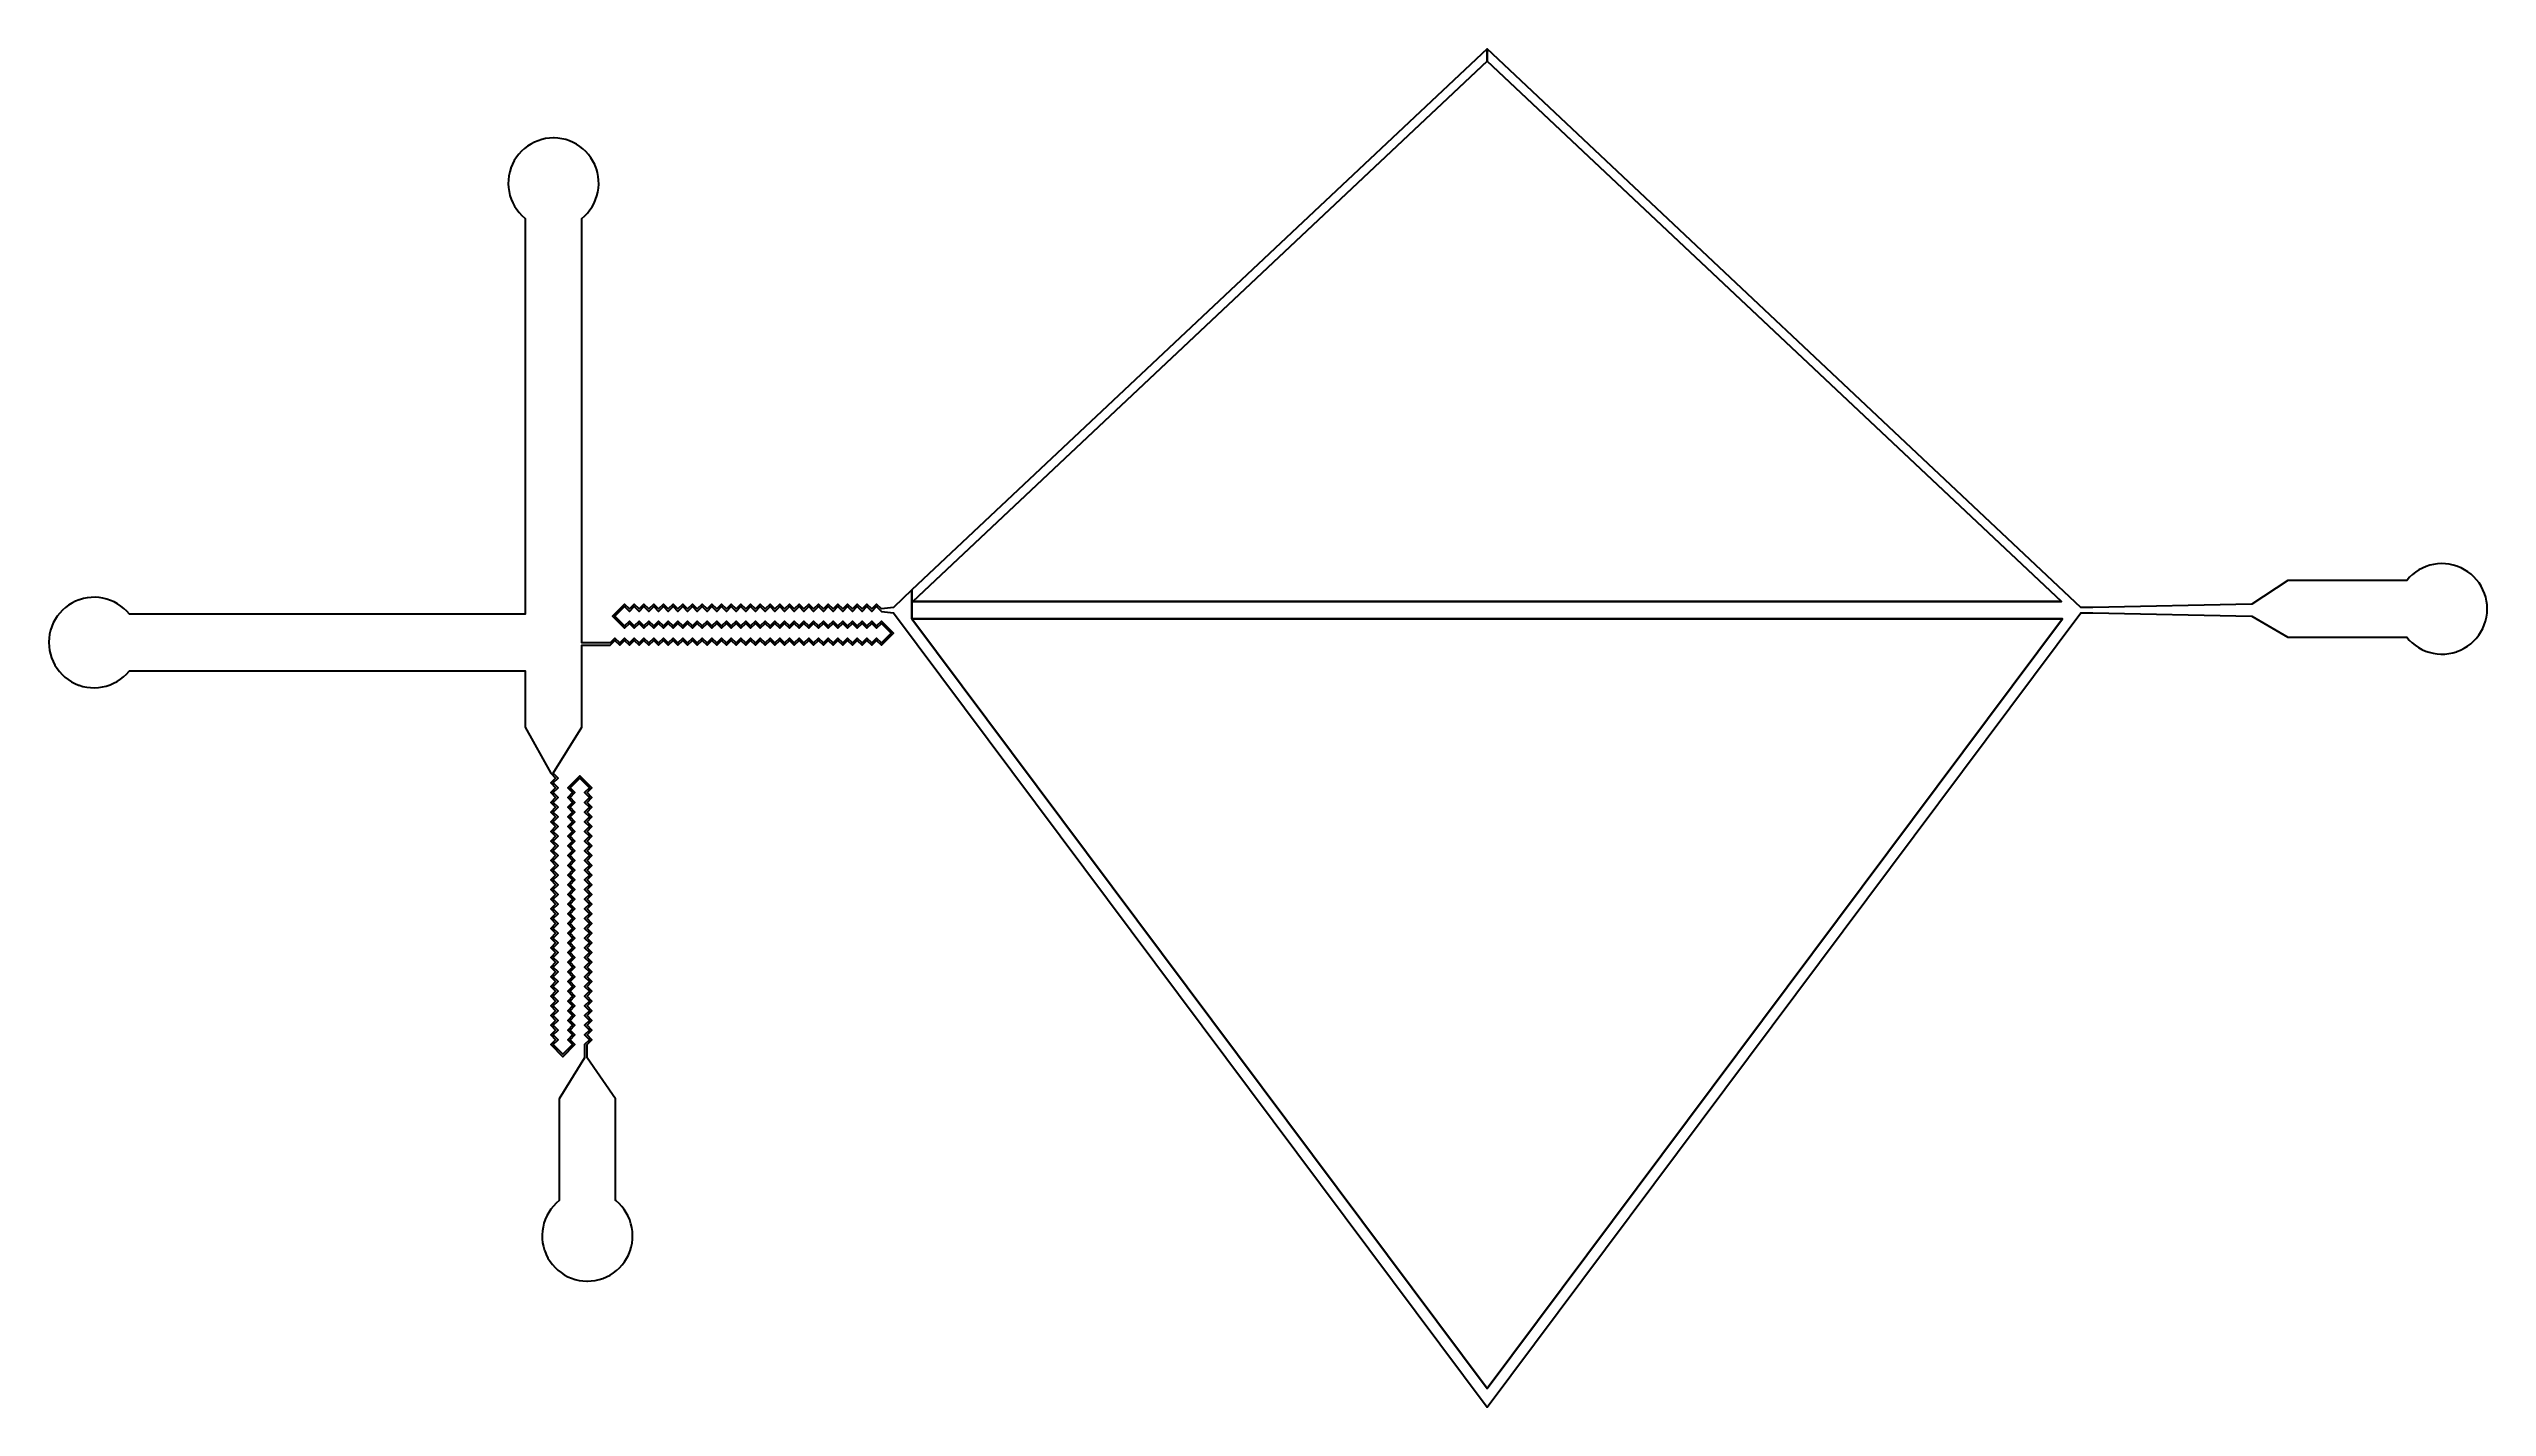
# Model space of a CAD drawing. Extents: x -10541 to 32578, y -13516 to 10512.
import ezdxf

# ---------------------------------------------------------------- set-up
doc = ezdxf.new("R2010")
doc.units = 13
doc.layers.add('layer_10', color=111, linetype='CONTINUOUS')
doc.layers.add('layer_7', color=143, linetype='CONTINUOUS')

msp = doc.modelspace()

# ---------------------------------------------------------------- linework, layer by layer
at = {"layer": 'layer_10'}
msp.add_lwpolyline([(14894, 10295.313), (25050.791, 737.268), (4737.209, 737.268), (14894, 10295.313), (14894, 10512.3), (4722.243, 940.17), (4722.243, 426.293), (25065.757, 426.293), (14894, -13183.246), (4722.243, 426.293), (4722.243, 940.17), (4394, 631.278), (4184, 602.993), (4098.286, 688.708), (4012.571, 602.993), (3926.857, 688.708), (3841.143, 602.993), (3755.429, 688.708), (3669.714, 602.993), (3584, 688.708), (3498.286, 602.993), (3412.572, 688.708), (3326.857, 602.993), (3241.143, 688.708), (3155.429, 602.993), (3069.714, 688.708), (2984, 602.993), (2898.286, 688.708), (2812.572, 602.993), (2726.857, 688.708), (2641.143, 602.993), (2555.429, 688.708), (2469.714, 602.993), (2384, 688.708), (2298.286, 602.993), (2212.572, 688.708), (2126.857, 602.993), (2041.143, 688.708), (1955.429, 602.993), (1869.715, 688.708), (1784, 602.993), (1698.286, 688.708), (1612.572, 602.993), (1526.857, 688.708), (1441.143, 602.993), (1355.429, 688.708), (1269.715, 602.993), (1184, 688.708), (1098.286, 602.993), (1012.572, 688.708), (926.857, 602.993), (841.143, 688.708), (755.429, 602.993), (669.715, 688.708), (584, 602.993), (498.286, 688.708), (412.572, 602.993), (326.858, 688.708), (241.143, 602.993), (155.429, 688.708), (69.715, 602.993), (-16, 688.708), (-101.714, 602.993), (-187.428, 688.708), (-273.142, 602.993), (-358.857, 688.708), (-572.712, 474.853), (-358.857, 260.998), (-273.142, 346.712), (-187.428, 260.998), (-101.714, 346.712), (-16, 260.998), (69.715, 346.712), (155.429, 260.998), (241.143, 346.712), (326.858, 260.998), (412.572, 346.712), (498.286, 260.998), (584, 346.712), (669.715, 260.998), (755.429, 346.712), (841.143, 260.998), (926.857, 346.712), (1012.572, 260.998), (1098.286, 346.712), (1184, 260.998), (1269.715, 346.712), (1355.429, 260.998), (1441.143, 346.712), (1526.857, 260.998), (1612.572, 346.712), (1698.286, 260.998), (1784, 346.712), (1869.715, 260.998), (1955.429, 346.712), (2041.143, 260.998), (2126.857, 346.712), (2212.572, 260.998), (2298.286, 346.712), (2384, 260.998), (2469.714, 346.712), (2555.429, 260.998), (2641.143, 346.712), (2726.857, 260.998), (2812.572, 346.712), (2898.286, 260.998), (2984, 346.712), (3069.714, 260.998), (3155.429, 346.712), (3241.143, 260.998), (3326.857, 346.712), (3412.572, 260.998), (3498.286, 346.712), (3584, 260.998), (3669.714, 346.712), (3755.429, 260.998), (3841.143, 346.712), (3926.857, 260.998), (4012.571, 346.712), (4098.286, 260.998), (4184, 346.712), (4355.429, 175.283), (4184, 3.855), (4098.286, 89.569), (4012.571, 3.855), (3926.857, 89.569), (3841.143, 3.855), (3755.429, 89.569), (3669.714, 3.855), (3584, 89.569), (3498.286, 3.855), (3412.572, 89.569), (3326.857, 3.855), (3241.143, 89.569), (3155.429, 3.855), (3069.714, 89.569), (2984, 3.855), (2898.286, 89.569), (2812.572, 3.855), (2726.857, 89.569), (2641.143, 3.855), (2555.429, 89.569), (2469.714, 3.855), (2384, 89.569), (2298.286, 3.855), (2212.572, 89.569), (2126.857, 3.855), (2041.143, 89.569), (1955.429, 3.855), (1869.715, 89.569), (1784, 3.855), (1698.286, 89.569), (1612.572, 3.855), (1526.857, 89.569), (1441.143, 3.855), (1355.429, 89.569), (1269.715, 3.855), (1184, 89.569), (1098.286, 3.855), (1012.572, 89.569), (926.857, 3.855), (841.143, 89.569), (755.429, 3.855), (669.715, 89.569), (584, 3.855), (498.286, 89.569), (412.572, 3.855), (326.858, 89.569), (241.143, 3.855), (155.429, 89.569), (69.715, 3.855), (-16, 89.569), (-101.714, 3.855), (-187.428, 89.569), (-273.142, 3.855), (-358.857, 89.569), (-444.571, 3.855), (-530.285, 89.569), (-615.999, 3.855), (-1115.999, 3.855), (-1115.999, 7510), (-1063.473, 7555.954), (-1015.152, 7606.312), (-971.404, 7660.689), (-932.561, 7718.672), (-898.92, 7779.82), (-870.737, 7843.668), (-848.225, 7909.728), (-831.557, 7977.5), (-820.858, 8046.466), (-816.211, 8116.102), (-817.651, 8185.878), (-825.167, 8255.263), (-838.702, 8323.73), (-858.152, 8390.755), (-861.149, 8399.453), (-887.114, 8464.234), (-918.625, 8526.506), (-955.445, 8585.795), (-997.291, 8641.649), (-1043.846, 8693.643), (-1094.756, 8741.381), (-1149.633, 8784.501), (-1208.059, 8822.675), (-1269.589, 8855.61), (-1333.756, 8883.058), (-1400.071, 8904.808), (-1468.03, 8920.697), (-1537.114, 8930.601), (-1606.799, 8934.447), (-1615.999, 8934.5), (-1685.724, 8931.456), (-1754.918, 8922.346), (-1823.054, 8907.241), (-1889.615, 8886.254), (-1954.094, 8859.546), (-2015.999, 8827.32), (-2074.86, 8789.821), (-2130.229, 8747.335), (-2181.685, 8700.185), (-2228.835, 8648.73), (-2271.321, 8593.361), (-2308.82, 8534.5), (-2341.046, 8472.594), (-2367.753, 8408.116), (-2370.85, 8399.453), (-2391.07, 8332.655), (-2405.391, 8264.349), (-2413.704, 8195.055), (-2415.946, 8125.3), (-2412.101, 8055.615), (-2402.196, 7986.53), (-2386.308, 7918.572), (-2364.557, 7852.257), (-2337.11, 7788.09), (-2304.174, 7726.559), (-2266.001, 7668.133), (-2222.881, 7613.256), (-2175.142, 7562.346), (-2123.148, 7515.791), (-2116, 7510), (-2115.999, 510), (-9115.5, 510), (-9161.454, 562.526), (-9211.812, 610.847), (-9266.189, 654.595), (-9324.172, 693.438), (-9385.32, 727.079), (-9449.167, 755.263), (-9515.228, 777.774), (-9582.999, 794.443), (-9651.965, 805.142), (-9721.601, 809.789), (-9791.378, 808.349), (-9860.763, 800.833), (-9929.229, 787.298), (-9996.255, 767.848), (-10004.953, 764.851), (-10069.734, 738.886), (-10132.006, 707.374), (-10191.295, 670.555), (-10247.149, 628.708), (-10299.143, 582.153), (-10346.882, 531.243), (-10390.002, 476.367), (-10428.175, 417.94), (-10461.11, 356.41), (-10488.558, 292.242), (-10510.309, 225.927), (-10526.197, 157.969), (-10536.101, 88.884), (-10539.947, 19.199), (-10540, 10), (-10536.956, -59.725), (-10527.846, -128.919), (-10512.74, -197.055), (-10491.754, -263.616), (-10465.046, -328.095), (-10432.82, -390), (-10395.321, -448.862), (-10352.835, -504.231), (-10305.685, -555.686), (-10254.229, -602.836), (-10198.86, -645.322), (-10139.999, -682.821), (-10078.093, -715.047), (-10013.615, -741.755), (-10004.953, -744.851), (-9938.155, -765.071), (-9869.849, -779.392), (-9800.555, -787.705), (-9730.8, -789.947), (-9661.115, -786.101), (-9592.03, -776.196), (-9524.072, -760.308), (-9457.756, -738.558), (-9393.589, -711.11), (-9332.058, -678.174), (-9273.632, -640.001), (-9218.756, -596.881), (-9167.846, -549.142), (-9121.291, -497.148), (-9115.5, -490), (-2115.999, -490), (-2115.999, -1490), (-1664.571, -2302.688), (-1578.857, -2388.403), (-1664.571, -2474.117), (-1578.857, -2559.831), (-1664.571, -2645.545), (-1578.857, -2731.26), (-1664.571, -2816.974), (-1578.857, -2902.688), (-1664.571, -2988.403), (-1578.857, -3074.117), (-1664.571, -3159.831), (-1578.857, -3245.545), (-1664.571, -3331.26), (-1578.857, -3416.974), (-1664.571, -3502.688), (-1578.857, -3588.402), (-1664.571, -3674.117), (-1578.857, -3759.831), (-1664.571, -3845.545), (-1578.857, -3931.26), (-1664.571, -4016.974), (-1578.857, -4102.688), (-1664.571, -4188.402), (-1578.857, -4274.117), (-1664.571, -4359.831), (-1578.857, -4445.545), (-1664.571, -4531.259), (-1578.857, -4616.974), (-1664.571, -4702.688), (-1578.857, -4788.402), (-1664.571, -4874.117), (-1578.857, -4959.831), (-1664.571, -5045.545), (-1578.857, -5131.259), (-1664.571, -5216.974), (-1578.857, -5302.688), (-1664.571, -5388.402), (-1578.857, -5474.117), (-1664.571, -5559.831), (-1578.857, -5645.545), (-1664.571, -5731.259), (-1578.857, -5816.974), (-1664.571, -5902.688), (-1578.857, -5988.402), (-1664.571, -6074.116), (-1578.857, -6159.831), (-1664.571, -6245.545), (-1578.857, -6331.259), (-1664.571, -6416.974), (-1578.857, -6502.688), (-1664.571, -6588.402), (-1578.857, -6674.116), (-1664.571, -6759.831), (-1578.857, -6845.545), (-1664.571, -6931.259), (-1578.857, -7016.974), (-1664.571, -7102.688), (-1450.716, -7316.543), (-1236.861, -7102.688), (-1322.575, -7016.974), (-1236.861, -6931.259), (-1322.575, -6845.545), (-1236.861, -6759.831), (-1322.575, -6674.116), (-1236.861, -6588.402), (-1322.575, -6502.688), (-1236.861, -6416.974), (-1322.575, -6331.259), (-1236.861, -6245.545), (-1322.575, -6159.831), (-1236.861, -6074.116), (-1322.575, -5988.402), (-1236.861, -5902.688), (-1322.575, -5816.974), (-1236.861, -5731.259), (-1322.575, -5645.545), (-1236.861, -5559.831), (-1322.575, -5474.117), (-1236.861, -5388.402), (-1322.575, -5302.688), (-1236.861, -5216.974), (-1322.575, -5131.259), (-1236.861, -5045.545), (-1322.575, -4959.831), (-1236.861, -4874.117), (-1322.575, -4788.402), (-1236.861, -4702.688), (-1322.575, -4616.974), (-1236.861, -4531.259), (-1322.575, -4445.545), (-1236.861, -4359.831), (-1322.575, -4274.117), (-1236.861, -4188.402), (-1322.575, -4102.688), (-1236.861, -4016.974), (-1322.575, -3931.26), (-1236.861, -3845.545), (-1322.575, -3759.831), (-1236.861, -3674.117), (-1322.575, -3588.402), (-1236.861, -3502.688), (-1322.575, -3416.974), (-1236.861, -3331.26), (-1322.575, -3245.545), (-1236.861, -3159.831), (-1322.575, -3074.117), (-1236.861, -2988.403), (-1322.575, -2902.688), (-1236.861, -2816.974), (-1322.575, -2731.26), (-1236.861, -2645.545), (-1322.575, -2559.831), (-1151.147, -2388.403), (-979.718, -2559.831), (-1065.433, -2645.545), (-979.718, -2731.26), (-1065.433, -2816.974), (-979.718, -2902.688), (-1065.433, -2988.403), (-979.718, -3074.117), (-1065.433, -3159.831), (-979.718, -3245.545), (-1065.433, -3331.26), (-979.718, -3416.974), (-1065.433, -3502.688), (-979.718, -3588.402), (-1065.433, -3674.117), (-979.718, -3759.831), (-1065.433, -3845.545), (-979.718, -3931.26), (-1065.433, -4016.974), (-979.718, -4102.688), (-1065.433, -4188.402), (-979.718, -4274.117), (-1065.433, -4359.831), (-979.718, -4445.545), (-1065.433, -4531.259), (-979.718, -4616.974), (-1065.433, -4702.688), (-979.718, -4788.402), (-1065.433, -4874.117), (-979.718, -4959.831), (-1065.433, -5045.545), (-979.718, -5131.259), (-1065.433, -5216.974), (-979.718, -5302.688), (-1065.433, -5388.402), (-979.718, -5474.117), (-1065.433, -5559.831), (-979.718, -5645.545), (-1065.433, -5731.259), (-979.718, -5816.974), (-1065.433, -5902.688), (-979.718, -5988.402), (-1065.433, -6074.116), (-979.718, -6159.831), (-1065.433, -6245.545), (-979.718, -6331.259), (-1065.433, -6416.974), (-979.718, -6502.688), (-1065.433, -6588.402), (-979.718, -6674.116), (-1065.433, -6759.831), (-979.718, -6845.545), (-1065.433, -6931.259), (-979.718, -7016.974), (-1065.433, -7102.688), (-1065.433, -7336.426), (-1516.861, -8061.246), (-1516.861, -9861.246), (-1569.387, -9907.2), (-1617.708, -9957.558), (-1661.456, -10011.935), (-1700.299, -10069.918), (-1733.94, -10131.066), (-1762.124, -10194.914), (-1784.635, -10260.974), (-1801.304, -10328.746), (-1812.002, -10397.712), (-1816.649, -10467.348), (-1815.209, -10537.124), (-1807.694, -10606.51), (-1794.159, -10674.976), (-1774.709, -10742.002), (-1771.712, -10750.699), (-1745.747, -10815.48), (-1714.235, -10877.752), (-1677.416, -10937.041), (-1635.569, -10992.895), (-1589.014, -11044.889), (-1538.104, -11092.628), (-1483.227, -11135.748), (-1424.801, -11173.921), (-1363.27, -11206.857), (-1299.103, -11234.304), (-1232.788, -11256.055), (-1164.829, -11271.943), (-1095.744, -11281.847), (-1026.059, -11285.693), (-1016.861, -11285.746), (-947.136, -11282.702), (-877.942, -11273.592), (-809.806, -11258.487), (-743.245, -11237.5), (-678.766, -11210.792), (-616.861, -11178.566), (-557.999, -11141.067), (-502.63, -11098.581), (-451.175, -11051.431), (-404.025, -10999.975), (-361.539, -10944.606), (-324.04, -10885.745), (-291.814, -10823.84), (-265.107, -10759.361), (-262.01, -10750.699), (-241.79, -10683.901), (-227.469, -10615.595), (-219.156, -10546.301), (-216.914, -10476.546), (-220.76, -10406.861), (-230.664, -10337.777), (-246.552, -10269.818), (-268.303, -10203.503), (-295.751, -10139.336), (-328.686, -10077.805), (-366.859, -10019.379), (-409.979, -9964.502), (-457.718, -9913.593), (-509.712, -9867.037), (-516.861, -9861.246), (-516.861, -8061.246), (-1023.006, -7336.426), (-1023.006, -7102.688), (-937.292, -7016.974), (-1023.006, -6931.259), (-937.292, -6845.545), (-1023.006, -6759.831), (-937.292, -6674.116), (-1023.006, -6588.402), (-937.292, -6502.688), (-1023.006, -6416.974), (-937.292, -6331.259), (-1023.006, -6245.545), (-937.292, -6159.831), (-1023.006, -6074.116), (-937.292, -5988.402), (-1023.006, -5902.688), (-937.292, -5816.974), (-1023.006, -5731.259), (-937.292, -5645.545), (-1023.006, -5559.831), (-937.292, -5474.117), (-1023.006, -5388.402), (-937.292, -5302.688), (-1023.006, -5216.974), (-937.292, -5131.259), (-1023.006, -5045.545), (-937.292, -4959.831), (-1023.006, -4874.117), (-937.292, -4788.402), (-1023.006, -4702.688), (-937.292, -4616.974), (-1023.006, -4531.259), (-937.292, -4445.545), (-1023.006, -4359.831), (-937.292, -4274.117), (-1023.006, -4188.402), (-937.292, -4102.688), (-1023.006, -4016.974), (-937.292, -3931.26), (-1023.006, -3845.545), (-937.292, -3759.831), (-1023.006, -3674.117), (-937.292, -3588.402), (-1023.006, -3502.688), (-937.292, -3416.974), (-1023.006, -3331.26), (-937.292, -3245.545), (-1023.006, -3159.831), (-937.292, -3074.117), (-1023.006, -2988.403), (-937.292, -2902.688), (-1023.006, -2816.974), (-937.292, -2731.26), (-1023.006, -2645.545), (-937.292, -2559.831), (-1151.147, -2345.976), (-1365.002, -2559.831), (-1279.288, -2645.545), (-1365.002, -2731.26), (-1279.288, -2816.974), (-1365.002, -2902.688), (-1279.288, -2988.403), (-1365.002, -3074.117), (-1279.288, -3159.831), (-1365.002, -3245.545), (-1279.288, -3331.26), (-1365.002, -3416.974), (-1279.288, -3502.688), (-1365.002, -3588.402), (-1279.288, -3674.117), (-1365.002, -3759.831), (-1279.288, -3845.545), (-1365.002, -3931.26), (-1279.288, -4016.974), (-1365.002, -4102.688), (-1279.288, -4188.402), (-1365.002, -4274.117), (-1279.288, -4359.831), (-1365.002, -4445.545), (-1279.288, -4531.259), (-1365.002, -4616.974), (-1279.288, -4702.688), (-1365.002, -4788.402), (-1279.288, -4874.117), (-1365.002, -4959.831), (-1279.288, -5045.545), (-1365.002, -5131.259), (-1279.288, -5216.974), (-1365.002, -5302.688), (-1279.288, -5388.402), (-1365.002, -5474.117), (-1279.288, -5559.831), (-1365.002, -5645.545), (-1279.288, -5731.259), (-1365.002, -5816.974), (-1279.288, -5902.688), (-1365.002, -5988.402), (-1279.288, -6074.116), (-1365.002, -6159.831), (-1279.288, -6245.545), (-1365.002, -6331.259), (-1279.288, -6416.974), (-1365.002, -6502.688), (-1279.288, -6588.402), (-1365.002, -6674.116), (-1279.288, -6759.831), (-1365.002, -6845.545), (-1279.288, -6931.259), (-1365.002, -7016.974), (-1279.288, -7102.688), (-1450.716, -7274.116), (-1622.145, -7102.688), (-1536.43, -7016.974), (-1622.145, -6931.259), (-1536.43, -6845.545), (-1622.145, -6759.831), (-1536.43, -6674.116), (-1622.145, -6588.402), (-1536.43, -6502.688), (-1622.145, -6416.974), (-1536.43, -6331.259), (-1622.145, -6245.545), (-1536.43, -6159.831), (-1622.145, -6074.116), (-1536.43, -5988.402), (-1622.145, -5902.688), (-1536.43, -5816.974), (-1622.145, -5731.259), (-1536.43, -5645.545), (-1622.145, -5559.831), (-1536.43, -5474.117), (-1622.145, -5388.402), (-1536.43, -5302.688), (-1622.145, -5216.974), (-1536.43, -5131.259), (-1622.145, -5045.545), (-1536.43, -4959.831), (-1622.145, -4874.117), (-1536.43, -4788.402), (-1622.145, -4702.688), (-1536.43, -4616.974), (-1622.145, -4531.259), (-1536.43, -4445.545), (-1622.145, -4359.831), (-1536.43, -4274.117), (-1622.145, -4188.402), (-1536.43, -4102.688), (-1622.145, -4016.974), (-1536.43, -3931.26), (-1622.145, -3845.545), (-1536.43, -3759.831), (-1622.145, -3674.117), (-1536.43, -3588.402), (-1622.145, -3502.688), (-1536.43, -3416.974), (-1622.145, -3331.26), (-1536.43, -3245.545), (-1622.145, -3159.831), (-1536.43, -3074.117), (-1622.145, -2988.403), (-1536.43, -2902.688), (-1622.145, -2816.974), (-1536.43, -2731.26), (-1622.145, -2645.545), (-1536.43, -2559.831), (-1622.145, -2474.117), (-1536.43, -2388.403), (-1622.145, -2302.688), (-1115.999, -1490), (-1115.999, -38.572), (-615.999, -38.572), (-530.285, 47.143), (-444.571, -38.572), (-358.857, 47.143), (-273.142, -38.572), (-187.428, 47.143), (-101.714, -38.572), (-16, 47.143), (69.715, -38.572), (155.429, 47.143), (241.143, -38.572), (326.858, 47.143), (412.572, -38.572), (498.286, 47.143), (584, -38.572), (669.715, 47.143), (755.429, -38.572), (841.143, 47.143), (926.857, -38.572), (1012.572, 47.143), (1098.286, -38.572), (1184, 47.143), (1269.715, -38.572), (1355.429, 47.143), (1441.143, -38.572), (1526.857, 47.143), (1612.572, -38.572), (1698.286, 47.143), (1784, -38.572), (1869.715, 47.143), (1955.429, -38.572), (2041.143, 47.143), (2126.857, -38.572), (2212.572, 47.143), (2298.286, -38.572), (2384, 47.143), (2469.714, -38.572), (2555.429, 47.143), (2641.143, -38.572), (2726.857, 47.143), (2812.572, -38.572), (2898.286, 47.143), (2984, -38.572), (3069.714, 47.143), (3155.429, -38.572), (3241.143, 47.143), (3326.857, -38.572), (3412.572, 47.143), (3498.286, -38.572), (3584, 47.143), (3669.714, -38.572), (3755.429, 47.143), (3841.143, -38.572), (3926.857, 47.143), (4012.571, -38.572), (4098.286, 47.143), (4184, -38.572), (4397.855, 175.283), (4184, 389.138), (4098.286, 303.424), (4012.571, 389.138), (3926.857, 303.424), (3841.143, 389.138), (3755.429, 303.424), (3669.714, 389.138), (3584, 303.424), (3498.286, 389.138), (3412.572, 303.424), (3326.857, 389.138), (3241.143, 303.424), (3155.429, 389.138), (3069.714, 303.424), (2984, 389.138), (2898.286, 303.424), (2812.572, 389.138), (2726.857, 303.424), (2641.143, 389.138), (2555.429, 303.424), (2469.714, 389.138), (2384, 303.424), (2298.286, 389.138), (2212.572, 303.424), (2126.857, 389.138), (2041.143, 303.424), (1955.429, 389.138), (1869.715, 303.424), (1784, 389.138), (1698.286, 303.424), (1612.572, 389.138), (1526.857, 303.424), (1441.143, 389.138), (1355.429, 303.424), (1269.715, 389.138), (1184, 303.424), (1098.286, 389.138), (1012.572, 303.424), (926.857, 389.138), (841.143, 303.424), (755.429, 389.138), (669.715, 303.424), (584, 389.138), (498.286, 303.424), (412.572, 389.138), (326.858, 303.424), (241.143, 389.138), (155.429, 303.424), (69.715, 389.138), (-16, 303.424), (-101.714, 389.138), (-187.428, 303.424), (-273.142, 389.138), (-358.857, 303.424), (-530.285, 474.853), (-358.857, 646.281), (-273.142, 560.567), (-187.428, 646.281), (-101.714, 560.567), (-16, 646.281), (69.715, 560.567), (155.429, 646.281), (241.143, 560.567), (326.858, 646.281), (412.572, 560.567), (498.286, 646.281), (584, 560.567), (669.715, 646.281), (755.429, 560.567), (841.143, 646.281), (926.857, 560.567), (1012.572, 646.281), (1098.286, 560.567), (1184, 646.281), (1269.715, 560.567), (1355.429, 646.281), (1441.143, 560.567), (1526.857, 646.281), (1612.572, 560.567), (1698.286, 646.281), (1784, 560.567), (1869.715, 646.281), (1955.429, 560.567), (2041.143, 646.281), (2126.857, 560.567), (2212.572, 646.281), (2298.286, 560.567), (2384, 646.281), (2469.714, 560.567), (2555.429, 646.281), (2641.143, 560.567), (2726.857, 646.281), (2812.572, 560.567), (2898.286, 646.281), (2984, 560.567), (3069.714, 646.281), (3155.429, 560.567), (3241.143, 646.281), (3326.857, 560.567), (3412.572, 646.281), (3498.286, 560.567), (3584, 646.281), (3669.714, 560.567), (3755.429, 646.281), (3841.143, 560.567), (3926.857, 646.281), (4012.571, 560.567), (4098.286, 646.281), (4184, 560.567), (4394, 532.283), (14894, -13516.437), (25394, 532.283), (25604, 532.283), (28417.333, 475.885), (29049.171, 105.077), (31153.471, 105.077), (31199.425, 52.551), (31249.783, 4.23), (31304.16, -39.518), (31362.143, -78.361), (31423.291, -112.002), (31487.139, -140.185), (31553.199, -162.697), (31620.971, -179.365), (31689.937, -190.064), (31759.573, -194.711), (31829.349, -193.271), (31898.734, -185.755), (31967.201, -172.22), (32034.226, -152.77), (32042.924, -149.773), (32107.705, -123.808), (32169.977, -92.297), (32229.266, -55.477), (32285.12, -13.631), (32337.114, 32.924), (32384.852, 83.834), (32427.972, 138.711), (32466.146, 197.137), (32499.081, 258.667), (32526.529, 322.834), (32548.279, 389.149), (32564.168, 457.108), (32574.072, 526.192), (32577.918, 595.877), (32577.971, 605.077), (32574.927, 674.802), (32565.817, 743.996), (32550.712, 812.132), (32529.725, 878.693), (32503.017, 943.172), (32470.791, 1005.077), (32433.293, 1063.938), (32390.807, 1119.307), (32343.656, 1170.762), (32292.201, 1217.913), (32236.832, 1260.399), (32177.971, 1297.897), (32116.066, 1330.123), (32051.587, 1356.831), (32042.924, 1359.928), (31976.126, 1380.148), (31907.82, 1394.469), (31838.526, 1402.782), (31768.771, 1405.024), (31699.086, 1401.179), (31630.001, 1391.274), (31562.043, 1375.386), (31495.728, 1353.635), (31431.561, 1326.188), (31370.03, 1293.252), (31311.604, 1255.079), (31256.727, 1211.959), (31205.817, 1164.22), (31159.262, 1112.226), (31153.471, 1105.078), (29049.171, 1105.077), (28417.333, 687.606), (25604, 631.278), (25394, 631.278), (14894, 10512.3), (14894, 10295.313)], close=True, dxfattribs=at)
at = {"layer": 'layer_7'}
for points in [[(14894, 10295.313), (4737.209, 737.268), (25050.791, 737.268), (14894, 10295.313)], [(4722.243, 426.293), (14894, -13183.246), (25065.757, 426.293), (4722.243, 426.293)]]:
    msp.add_lwpolyline(points, close=True, dxfattribs=at)

doc.saveas('drawing.dxf')
